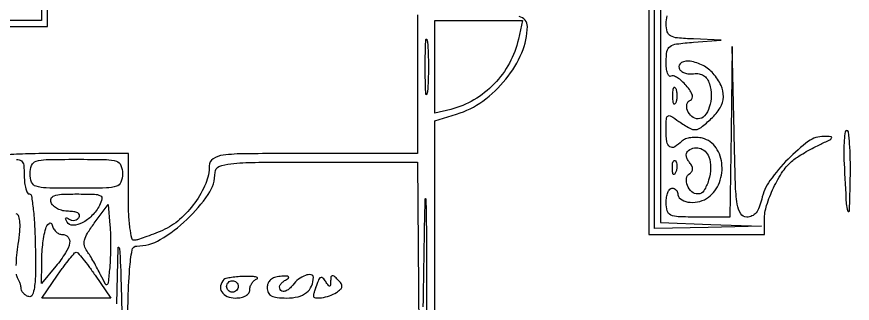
# Model space of a CAD drawing. Extents: x 23 to 255, y 40 to 184.
# Drawn here: x 200.56 to 212.79, y 85.11 to 89.31 of the extents above; entities that cross this region are included whole.
import ezdxf

# ---------------------------------------------------------------- set-up
doc = ezdxf.new("R2010")
doc.units = 0
doc.header["$MEASUREMENT"] = 0

msp = doc.modelspace()

# ---------------------------------------------------------------- linework, layer by layer
for points in [[(207.919475, 175.632891, 0.000007), (191.762556, 175.634099, 0.00002), (173.0434, 175.634494, 0.000013), (151.49745, 175.633531)], [(200.521531, 91.127739), (200.837163, 91.1142), (200.861635, 92.99655, -0.000778), (200.875673, 93.960961, -0.968855), (200.885124, 93.961107, -0.009846), (200.89401, 93.63767, -0.000215), (200.905553, 92.06595), (200.925, 89.253), (200.6712, 89.253), (200.4174, 89.253)], [(209.808, 90.7758), (209.808, 86.1228), (210.654, 86.1228), (211.5, 86.1228), (211.5, 86.338501, -0.076504), (211.532275, 86.548204, -0.035195), (211.633959, 86.805939, -0.035199), (211.77105, 87.047322, -0.075086), (211.914851, 87.205835, -0.027152), (211.984195, 87.256378, -0.010669), (212.084783, 87.318634, -0.010524), (212.196632, 87.381466, -0.012923), (212.3037, 87.435174, 0.004359), (212.456024, 87.508344, 0.160457), (212.483261, 87.535006, 0.537643), (212.473361, 87.552756, 0.01451), (212.36715, 87.557689, 0.165766), (212.146259, 87.486651, 0.037966), (211.846051, 87.225682, 0.039578), (211.580296, 86.910291, 0.101567), (211.459592, 86.639014, -0.036894), (211.424311, 86.520767, -0.082478), (211.377173, 86.439999, -0.110607), (211.316622, 86.393238, -0.109758), (211.24174, 86.3766, -0.261659), (211.152271, 86.426862, -0.100104), (211.101905, 86.56589, -0.029314), (211.075295, 86.862711, -0.002521), (211.055669, 87.62445), (211.029814, 88.8723), (211.011107, 87.62445), (210.9924, 86.3766), (210.5271, 86.3766, -0.008616), (210.239424, 86.381558, -0.098356), (210.12948, 86.407364, -0.221767), (210.078299, 86.467187, -0.067911), (210.0618, 86.5881, -0.038131), (210.067986, 86.669092, -0.057076), (210.086651, 86.737472, -0.074992), (210.114004, 86.784132, -0.226478), (210.1464, 86.7996, -0.08807), (210.178702, 86.793866, -0.094674), (210.206149, 86.777408, -0.100043), (210.22451, 86.752872, -0.111208), (210.231, 86.724051, 0.23819), (210.271387, 86.644083, 0.115389), (210.379446, 86.597668, 0.090182), (210.521734, 86.598228, 0.093883), (210.652525, 86.649112, 0.149257), (210.828264, 86.851017, 0.121754), (210.879096, 87.13425, 0.131849), (210.791677, 87.392056, 0.186049), (210.595397, 87.530351, 0.049153), (210.508922, 87.543215, 0.047835), (210.420788, 87.539145, 0.051802), (210.343981, 87.519921, 0.109594), (210.292486, 87.487126, -0.059224), (210.188024, 87.40486, -0.299691), (210.117487, 87.407228, -0.20813), (210.073218, 87.480337, -0.033532), (210.0618, 87.650397, -0.010354), (210.06522, 87.815526, -0.238286), (210.087557, 87.855529, -0.294553), (210.129497, 87.856401, -0.014725), (210.249824, 87.777297, 0.020661), (210.407129, 87.676537, 0.154834), (210.492447, 87.657355, 0.148526), (210.574979, 87.690412, 0.018541), (210.722648, 87.818096, 0.07033), (210.851399, 87.977199, 0.125349), (210.899349, 88.13758, 0.123112), (210.865069, 88.303391, 0.066495), (210.749827, 88.478655, 0.093467), (210.601714, 88.595987, 0.08294), (210.414743, 88.657545, 0.155837), (210.2866, 88.637309, 0.374589), (210.252964, 88.55505, 0.141807), (210.279908, 88.516531, 0.078954), (210.32998, 88.48779, 0.068021), (210.394717, 88.472791, 0.058797), (210.464502, 88.47458, -0.072647), (210.544209, 88.474424, -0.106392), (210.609654, 88.449866, -0.104792), (210.659875, 88.400205, -0.068821), (210.694989, 88.32653, -0.07868), (210.720617, 88.157297, -0.076235), (210.693239, 87.986468, -0.093137), (210.624398, 87.859502, -0.22578), (210.53045, 87.8148, -0.174724), (210.439336, 87.847642, -0.123279), (210.37431, 87.936162, -0.153785), (210.366389, 88.0313, -0.262526), (210.418397, 88.088766, 0.238932), (210.444695, 88.115351, 0.149919), (210.445288, 88.160023, 0.077094), (210.415636, 88.223299, 0.029006), (210.356253, 88.301398, 0.031884), (210.291649, 88.367778, 0.0458), (210.226059, 88.416987, 0.05521), (210.16866, 88.444138, 0.224956), (210.131309, 88.439973, -0.369406), (210.104895, 88.444077, -0.09806), (210.082218, 88.484292, -0.053531), (210.066721, 88.556648, -0.026014), (210.0618, 88.651172, -0.041333), (210.0743, 88.802128, -0.199401), (210.119027, 88.873647, -0.123277), (210.215249, 88.911297, -0.012241), (210.46365, 88.937016), (210.8655, 88.968702), (210.46365, 88.983951, -0.012276), (210.226757, 88.998771, -0.104858), (210.125595, 89.029619, -0.201903), (210.077398, 89.090779, -0.067342), (210.0618, 89.206065, -0.070347), (210.077999, 89.320633, -0.190803)], [(206.424, 89.3376), (206.424, 88.3224), (206.424, 87.3072), (204.9012, 87.3072, 0.001655), (203.908686, 87.303914, 0.027577), (203.579648, 87.283566, 0.116507), (203.433474, 87.230396, 0.25267), (203.3784, 87.128369, -0.100006), (203.32588, 86.868412, -0.056768), (203.167982, 86.587522, -0.055486), (202.944488, 86.340973, -0.078845), (202.695254, 86.182559, -0.008445), (202.561512, 86.127282, -0.010486), (202.43524, 86.080606, -0.008942), (202.328283, 86.045728, -0.07447), (202.27802, 86.0382, -0.355956), (202.243779, 86.066113, -0.017817), (202.217951, 86.219071, -0.021313), (202.199813, 86.422245, -0.011604), (202.194, 86.6727), (202.194, 87.3072), (201.1365, 87.3072, 0.005994), (200.731016, 87.302339, 0.009969), (200.389641, 87.287339, 0.003937)], [(206.6778, 83.454773), (206.6778, 87.788018), (206.99505, 87.883858, 0.083915), (207.37932, 88.074637, 0.065755), (207.717339, 88.395634, 0.06761), (207.951722, 88.782347, 0.102828), (208.0314, 89.165683, 0.174336), (207.997641, 89.259561, 0.168997), (207.911375, 89.311926, 0.048636)], [(206.5086, 85.0653, -0.000489), (206.535989, 86.641521, -0.976375), (206.546655, 86.64158, -0.007225), (206.553871, 86.160911, -0.000121), (206.554722, 83.5002, -0.00052)], [(200.557416, 87.221325, -0.17753), (200.629023, 87.198717, -0.206363), (200.663283, 87.13697, -0.024893), (200.6712, 86.978056, 0.026912), (200.676629, 86.877259, 0.042422), (200.693187, 86.792273, 0.052041), (200.717177, 86.732417, 0.278269), (200.746049, 86.715, -0.371524), (200.776315, 86.68891, -0.008785), (200.802518, 86.48902, -0.015081), (200.823083, 86.240663, -0.009124), (200.833176, 85.945708, -0.005985), (200.834713, 85.560439, -0.030562), (200.819936, 85.346891, -0.070225), (200.789099, 85.235645, -0.388414), (200.737177, 85.212508, -0.059611), (200.695678, 85.232087, -0.061005), (200.660326, 85.260778, -0.067423), (200.636114, 85.29381, -0.120879), (200.627605, 85.32615, 0.050854), (200.623352, 85.361923, 0.025597), (200.611163, 85.405771, 0.025122), (200.593788, 85.450232, 0.033927), (200.573453, 85.4883, -0.128782), (200.556227, 85.543541, -0.016672)], [(202.174969, 84.11355, -0.002086), (202.189644, 85.124468, -0.014727), (202.213297, 85.615433, -0.023933), (202.248586, 85.895257, -0.364318), (202.31803, 85.9536, 0.135103), (202.660302, 86.047803, 0.05456), (203.050389, 86.341999, 0.054659), (203.363894, 86.709402, 0.150418), (203.463, 87.031384, -0.304018), (203.519422, 87.115602, -0.072463), (203.691617, 87.158759, -0.023307), (204.047413, 87.178093, -0.002081), (204.943307, 87.181248), (206.423614, 87.1803), (206.443217, 84.7269)], [(200.554633, 85.668258, -0.018545), (200.563345, 85.819231, -0.014512), (200.583606, 85.982123, 0.015214), (200.60621, 86.165957, 0.040093), (200.607771, 86.298554, 0.060324), (200.590859, 86.387028, 0.228595), (200.553157, 86.426788, 0.096882)], [(202.0248, 85.1076), (202.043831, 85.93245, -0.844521), (202.056784, 85.934343, -0.066867), (202.070942, 85.856442, -0.004926), (202.090189, 85.327725, -0.001445), (202.1094, 84.5154)]]:
    msp.add_lwpolyline(points, format="xyb")
msp.add_lwpolyline([(211.52115, 95.280872), (209.9772, 95.255783), (209.9772, 90.777185), (209.9772, 86.298587), (210.71745, 86.27039), (211.4577, 86.242193), (210.67515, 86.224797), (209.8926, 86.2074), (209.8926, 90.7758), (209.8926, 95.3442), (211.47885, 95.325081), (213.0651, 95.305962)], close=True)
msp.add_lwpolyline([(200.34441, 89.1684), (200.677005, 89.1684), (201.0096, 89.1684), (201.0096, 92.000434)])
for points in [[(207.900127, 88.979291, -0.070759), (207.770079, 88.631138, -0.067341), (207.54643, 88.326481, -0.067624), (207.250857, 88.093261, -0.072462), (206.91045, 87.954008), (206.6778, 87.896176), (206.6778, 88.574588), (206.6778, 89.253), (207.319022, 89.253), (207.960244, 89.253)], [(206.570545, 88.21665, -0.084525), (206.558757, 88.172066, -0.76997), (206.547673, 88.173953, -0.018707), (206.540095, 88.318408, -0.003751), (206.53816, 88.5762, -0.003751), (206.540095, 88.833992, -0.018707), (206.547673, 88.978447, -0.76997), (206.558757, 88.980334, -0.084525), (206.570545, 88.93575, -0.014123), (206.580638, 88.772056, -0.008335), (206.583903, 88.5762, -0.008335), (206.580638, 88.380344, -0.014123)], [(210.202429, 88.04745, -0.174857), (210.186585, 88.029736, -0.447206), (210.172293, 88.034892, -0.078554), (210.162397, 88.077784, -0.017491), (210.159758, 88.1532, -0.017491), (210.162397, 88.228616, -0.078554), (210.172293, 88.271508, -0.447206), (210.186585, 88.276664, -0.174857), (210.202429, 88.25895, -0.057986), (210.215655, 88.210727, -0.037979), (210.220031, 88.1532, -0.037979), (210.215655, 88.095673, -0.057986)], [(212.666007, 87.159265, 0.001605), (212.696713, 86.572741, 0.087189), (212.721901, 86.464903, 0.804091), (212.744975, 86.46927, 0.00278), (212.756324, 86.94765, 0.008525), (212.756621, 87.215271, 0.014168), (212.746638, 87.440611, 0.007804), (212.730489, 87.623199, 0.3836), (212.70555, 87.645715, 0.373421), (212.6815, 87.62492, 0.015492), (212.667761, 87.502868, 0.020337), (212.661406, 87.345813, 0.012218)], [(210.687173, 87.258177, -0.101432), (210.713204, 87.101108, -0.062293), (210.682774, 86.915337, -0.067907), (210.614566, 86.763579, -0.258753), (210.52698, 86.715, -0.18159), (210.437459, 86.748621, -0.119503), (210.373325, 86.83953, -0.130012), (210.360953, 86.943941, -0.222724), (210.408003, 87.015922, 0.106398), (210.438997, 87.045711, 0.154179), (210.449676, 87.081858, 0.118833), (210.43848, 87.124769, 0.050276), (210.405042, 87.174466, -0.054477), (210.375523, 87.219143, -0.069559), (210.359262, 87.265682, -0.084854), (210.358111, 87.306869, -0.162415), (210.372734, 87.336134, -0.127248), (210.454102, 87.384056, -0.131284), (210.547483, 87.385742, -0.126853), (210.631644, 87.340268, -0.114661)], [(202.1094, 87.0111, -0.093656), (202.086241, 86.888547, -0.227396), (202.02057, 86.827359, -0.071364), (201.873391, 86.803548, -0.004478), (201.4326, 86.7996, -0.004478), (200.991809, 86.803548, -0.071364), (200.84463, 86.827359, -0.227396), (200.778959, 86.888547, -0.093656), (200.7558, 87.0111, -0.093656), (200.778959, 87.133653, -0.227396), (200.84463, 87.194841, -0.071364), (200.991809, 87.218652, -0.004478), (201.4326, 87.2226, -0.004478), (201.873391, 87.218652, -0.071364), (202.02057, 87.194841, -0.227396), (202.086241, 87.133653, -0.093656)], [(210.204191, 87.037537, -0.054073), (210.185448, 87.002287, -0.470617), (210.17003, 87.000828, -0.168741), (210.158074, 87.025511, -0.018894), (210.153079, 87.08865, -0.028489), (210.154009, 87.147547, -0.077125), (210.163376, 87.188154, -0.208169), (210.178997, 87.203597, -0.296942), (210.197513, 87.199687, -0.126455), (210.213861, 87.172029, -0.060344), (210.220558, 87.130972, -0.05415), (210.217392, 87.083803, -0.051402)], [(201.772038, 86.547739, -0.071271), (201.661868, 86.397807, -0.080544), (201.518081, 86.292074, -0.111969), (201.384628, 86.257954, -0.267232), (201.297763, 86.304843, -0.029363), (201.277397, 86.342581, -0.278576), (201.279281, 86.360079, -0.344723), (201.294443, 86.364052, -0.036495), (201.329083, 86.345991, 0.092519), (201.36818, 86.330869, 0.096172), (201.409544, 86.331167, 0.09932), (201.446741, 86.34676, 0.105964), (201.474047, 86.37522, 0.2329), (201.477253, 86.408532, 0.176995), (201.452938, 86.436702, 0.090191), (201.398186, 86.455362, 0.037161), (201.319744, 86.4612, -0.056734), (201.236791, 86.470643, -0.058391), (201.158934, 86.498477, -0.064682), (201.097512, 86.539529, -0.122109), (201.063606, 86.5881, -0.194243), (201.064671, 86.649618, -0.213974), (201.108113, 86.689943, -0.071028), (201.216697, 86.710239, -0.010743), (201.438232, 86.715, -0.006882), (201.699415, 86.711405, -0.109681), (201.784796, 86.689966, -0.344634), (201.8073, 86.642475, -0.067638)], [(201.920967, 85.63635, -0.003004), (201.899555, 85.419808, -0.200127), (201.882055, 85.387744, -0.472568), (201.858513, 85.392682, -0.007591), (201.789162, 85.5306, 0.010281), (201.742871, 85.621439, 0.007709), (201.688335, 85.719563, 0.0078), (201.634117, 85.810363, 0.017666), (201.589657, 85.876878, -0.09709), (201.552404, 85.957898, -0.122911), (201.552994, 86.040047, -0.076181), (201.595945, 86.140553, -0.019589), (201.695205, 86.287177), (201.8979, 86.562699), (201.924157, 86.258149, -0.014498), (201.93212, 86.118624, -0.008287), (201.934051, 85.949869, -0.008271), (201.930367, 85.779907, -0.013585)], [(201.227303, 86.1228, -0.214561), (201.312223, 86.0846, -0.235072), (201.335619, 85.997914, -0.094579), (201.276458, 85.852646, -0.027829), (201.133878, 85.6575), (200.92584, 85.4037), (200.926575, 85.6998, -0.02623), (200.941473, 85.970743, -0.037086), (200.985079, 86.208328, -0.153659), (201.03345, 86.285381, -0.56962), (201.075832, 86.27085, 0.073975), (201.096653, 86.214272, 0.074264), (201.133021, 86.16629, 0.080241), (201.178876, 86.133978, 0.113914)], [(201.706746, 85.527389), (201.938592, 85.1922), (201.4326, 85.1922), (200.926608, 85.1922), (201.158454, 85.527389, -0.007973), (201.250367, 85.655845, -0.012134), (201.334621, 85.764117, -0.0068), (201.407918, 85.851288, -0.217864), (201.4326, 85.862579, -0.217864), (201.457282, 85.851288, -0.0068), (201.530579, 85.764117, -0.012134), (201.614833, 85.655845, -0.007973)], [(203.591161, 85.461361, 0.147726), (203.543678, 85.37278, 0.191431), (203.559991, 85.2829, 0.156696), (203.639107, 85.215977, 0.098122), (203.7591, 85.1922, 0.047997), (203.844686, 85.200435, 0.081104), (203.912126, 85.225335, 0.108391), (203.955085, 85.263895, 0.157116), (203.9706, 85.31205, -0.08049), (203.978508, 85.360857, -0.065887), (204.001664, 85.408446, -0.06694), (204.035923, 85.447656, -0.089568), (204.07635, 85.471908, 0.377842), (204.083894, 85.486168, 0.287769), (204.07064, 85.499136, 0.044036), (204.007248, 85.50717, 0.012706), (203.908411, 85.508419, 0.014538), (203.800416, 85.503897, 0.019086), (203.702323, 85.493154, 0.01685), (203.622684, 85.478584, 0.143663)], [(204.2244, 85.343397, 0.11183), (204.240739, 85.271259, 0.161514), (204.285704, 85.22449, 0.096621), (204.369574, 85.199265, 0.024884), (204.511449, 85.1922, 0.059184), (204.677127, 85.21188, 0.106497), (204.79988, 85.270973, 0.125657), (204.874598, 85.367258, 0.102845), (204.9012, 85.495219, 0.378632), (204.867715, 85.533099, 0.120775), (204.786512, 85.523522, 0.072336), (204.682819, 85.466578, 0.073333), (204.600194, 85.382683, -0.050371), (204.5538, 85.331053, -0.07807), (204.503855, 85.298167, -0.107732), (204.458454, 85.288404, -0.198182), (204.424117, 85.302683, -0.161456), (204.408104, 85.334582, -0.128797), (204.412395, 85.373049, -0.098668), (204.437438, 85.412645, -0.064227), (204.479583, 85.446855, 0.02447), (204.535272, 85.485159, 0.463249), (204.536237, 85.503793, 0.199737), (204.509042, 85.514048, 0.010376), (204.413683, 85.508852, 0.061278), (204.333814, 85.492862, 0.099914), (204.274022, 85.458694, 0.114363), (204.237366, 85.407859, 0.099576)], [(204.955273, 85.403874, 0.007704), (204.934568, 85.347327, 0.009495), (204.917084, 85.293962, 0.008111), (204.90403, 85.248802, 0.066389), (204.9012, 85.227581, 0.382374), (204.93009, 85.195328, 0.062126), (205.021658, 85.196626, 0.050798), (205.136132, 85.224612, 0.055679), (205.238893, 85.274573, 0.043931), (205.2983, 85.319883, 0.181316), (205.318527, 85.359441, 0.182338), (205.307705, 85.4024, 0.044506), (205.260043, 85.459397, 0.020175), (205.204444, 85.510681, 0.220729), (205.175889, 85.518591, 0.323788), (205.158599, 85.501121, 0.035871), (205.153705, 85.44177, -0.016956), (205.150875, 85.378181, -0.353258), (205.138646, 85.365251, -0.278898), (205.12027, 85.373234, -0.013), (205.080878, 85.431943, 0.038367), (205.041703, 85.484376, 0.274684), (205.012853, 85.493817, 0.222828), (204.986273, 85.473259, 0.026892)], [(203.8014, 85.3614, -0.099038), (203.794941, 85.329113, -0.097945), (203.776549, 85.301651, -0.097945), (203.749087, 85.283259, -0.099038), (203.7168, 85.2768, -0.099038), (203.684513, 85.283259, -0.097945), (203.657051, 85.301651, -0.097945), (203.638659, 85.329113, -0.099038), (203.6322, 85.3614, -0.099038), (203.638659, 85.393687, -0.097945), (203.657051, 85.421149, -0.097945), (203.684513, 85.439541, -0.099038), (203.7168, 85.446, -0.099038), (203.749087, 85.439541, -0.097945), (203.776549, 85.421149, -0.097945), (203.794941, 85.393687, -0.099038)]]:
    msp.add_lwpolyline(points, format="xyb", close=True)

doc.saveas('drawing.dxf')
